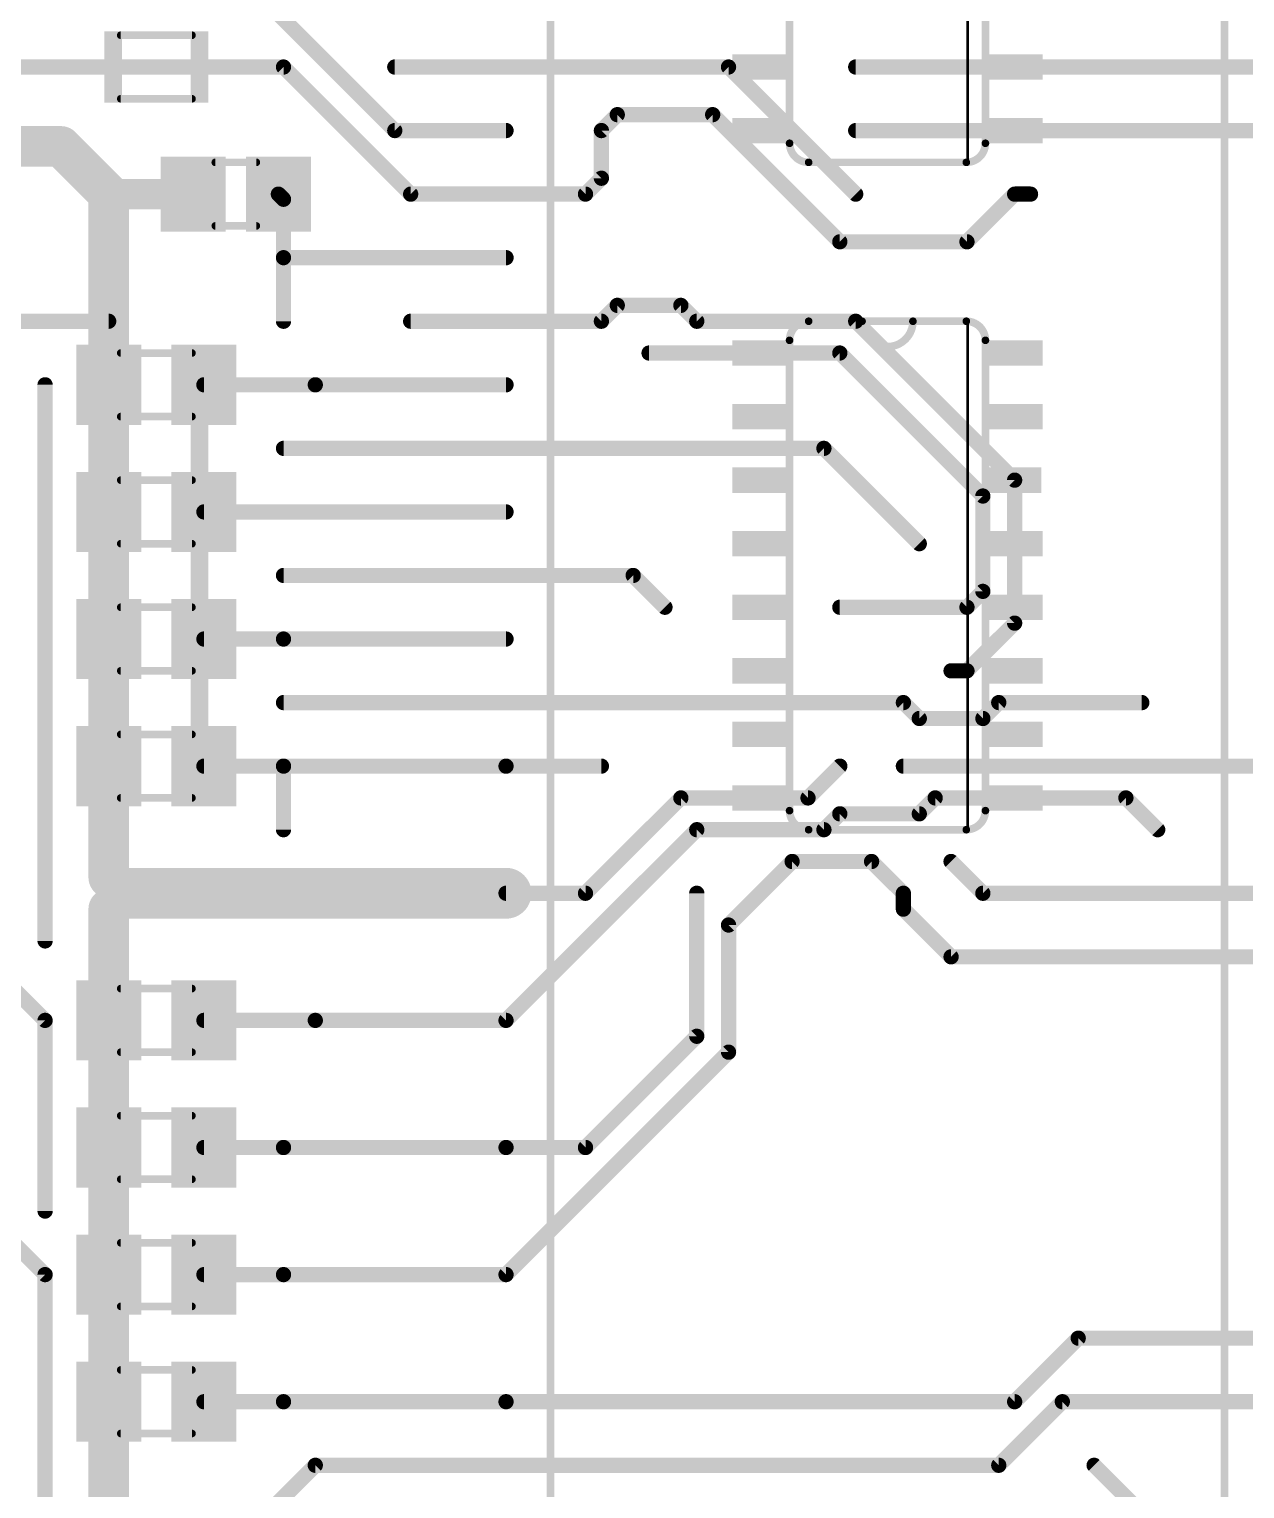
# Model space of a CAD drawing. Extents: x -0.33 to 4.26, y -0.1 to 5.53.
# Drawn here: x 1.975 to 2.931, y 3.494 to 4.642 of the extents above; entities that cross this region are included whole.
import ezdxf

# ---------------------------------------------------------------- set-up
doc = ezdxf.new("R2010")
doc.units = 0
for name, color, linetype in [('1', 22, 'CONTINUOUS'), ('21', 253, 'CONTINUOUS'), ('22', 253, 'CONTINUOUS'), ('51', 253, 'CONTINUOUS'), ('52', 253, 'CONTINUOUS')]:
    doc.layers.add(name, color=color, linetype=linetype)

# ---------------------------------------------------------------- blocks, each defined once
blk = doc.blocks.new('RECT')
blk.add_solid([(-0.5, -0.5), (0.5, -0.5), (-0.5, 0.5), (0.5, 0.5)])

msp = doc.modelspace()

# ---------------------------------------------------------------- linework, layer by layer
at = {"layer": '1'}
for points, const_width in [([(2.2625, 4.5625), (2.1625, 4.6625)], 0.012), ([(2.175, 4.6125), (1.9375, 4.6125)], 0.012), ([(2.275, 4.5125), (2.175, 4.6125)], 0.012), ([(2.525, 4.6125), (2.2625, 4.6125)], 0.012), ([(2.625, 4.5125), (2.525, 4.6125)], 0.012), ([(2.625, 4.6125), (3.0125, 4.6125)], 0.012), ([(2.4375, 4.575), (2.425, 4.5625)], 0.012), ([(2.5125, 4.575), (2.4375, 4.575)], 0.012), ([(2.6125, 4.475), (2.5125, 4.575)], 0.012), ([(2, 4.55), (1.925, 4.55)], 0.032), ([(2.0375, 4.5125), (2, 4.55)], 0.032), ([(2.35, 4.5625), (2.2625, 4.5625)], 0.012), ([(2.425, 4.5625), (2.425, 4.525)], 0.012), ([(2.625, 4.5625), (2.95, 4.5625)], 0.012), ([(2.0375, 4.4125), (2.0375, 4.5125)], 0.032), ([(2.104035, 4.5125), (2.0375, 4.5125)], 0.024), ([(2.425, 4.525), (2.4125, 4.5125)], 0.012), ([(2.175, 4.508465), (2.170965, 4.5125)], 0.012), ([(2.175, 4.4625), (2.175, 4.508465)], 0.012), ([(2.4125, 4.5125), (2.275, 4.5125)], 0.012), ([(2.75, 4.5125), (2.7125, 4.475)], 0.012), ([(2.7625, 4.5125), (2.75, 4.5125)], 0.012), ([(2.7125, 4.475), (2.6125, 4.475)], 0.012), ([(2.175, 4.4125), (2.175, 4.4625)], 0.012), ([(2.35, 4.4625), (2.175, 4.4625)], 0.012), ([(2.0375, 4.3625), (2.0375, 4.4125)], 0.032), ([(2.4375, 4.425), (2.425, 4.4125)], 0.012), ([(2.4875, 4.425), (2.4375, 4.425)], 0.012), ([(2.5, 4.4125), (2.4875, 4.425)], 0.012), ([(1.95, 4.4125), (2.0375, 4.4125)], 0.012), ([(2.425, 4.4125), (2.275, 4.4125)], 0.012), ([(2.625, 4.4125), (2.5, 4.4125)], 0.012), ([(2.75, 4.2875), (2.625, 4.4125)], 0.012), ([(2.6125, 4.3875), (2.4625, 4.3875)], 0.012), ([(2.6125, 4.3875), (2.725, 4.275)], 0.012), ([(2.037598, 4.3625), (2.037598, 4.2625)], 0.032), ([(1.9875, 3.925), (1.9875, 4.3625)], 0.012), ([(2.112402, 4.3625), (2.2, 4.3625)], 0.012), ([(2.2, 4.3625), (2.35, 4.3625)], 0.012), ([(2.175, 4.3125), (2.6, 4.3125)], 0.012), ([(2.6, 4.3125), (2.675, 4.2375)], 0.012), ([(2.75, 4.175), (2.75, 4.2875)], 0.012), ([(2.037598, 4.2625), (2.037598, 4.1625)], 0.032), ([(2.725, 4.275), (2.725, 4.2)], 0.012), ([(2.112402, 4.2625), (2.35, 4.2625)], 0.012), ([(2.175, 4.2125), (2.45, 4.2125)], 0.012), ([(2.45, 4.2125), (2.475, 4.1875)], 0.012), ([(2.725, 4.2), (2.7125, 4.1875)], 0.012), ([(2.7125, 4.1875), (2.6125, 4.1875)], 0.012), ([(2.7125, 4.1375), (2.75, 4.175)], 0.012), ([(2.037598, 4.1625), (2.037598, 4.0625)], 0.032), ([(2.175, 4.1625), (2.112402, 4.1625)], 0.012), ([(2.35, 4.1625), (2.175, 4.1625)], 0.012), ([(2.7, 4.1375), (2.7125, 4.1375)], 0.012), ([(2.175, 4.1125), (2.6625, 4.1125)], 0.012), ([(2.6625, 4.1125), (2.675, 4.1)], 0.012), ([(2.725, 4.1), (2.7375, 4.1125)], 0.012), ([(2.7375, 4.1125), (2.85, 4.1125)], 0.012), ([(2.675, 4.1), (2.725, 4.1)], 0.012), ([(2.037598, 4.0625), (2.037598, 3.974902)], 0.032), ([(2.175, 4.0625), (2.112402, 4.0625)], 0.012), ([(2.35, 4.0625), (2.175, 4.0625)], 0.012), ([(2.175, 4.0125), (2.175, 4.0625)], 0.012), ([(2.425, 4.0625), (2.35, 4.0625)], 0.012), ([(2.5875, 4.0375), (2.6125, 4.0625)], 0.012), ([(2.6625, 4.0625), (2.95, 4.0625)], 0.012), ([(2.4125, 3.9625), (2.4875, 4.0375)], 0.012), ([(2.4875, 4.0375), (2.5875, 4.0375)], 0.012), ([(2.675, 4.025), (2.6875, 4.0375)], 0.012), ([(2.6875, 4.0375), (2.8375, 4.0375)], 0.012), ([(2.8375, 4.0375), (2.8625, 4.0125)], 0.012), ([(2.6, 4.0125), (2.6125, 4.025)], 0.012), ([(2.6125, 4.025), (2.675, 4.025)], 0.012), ([(2.35, 3.8625), (2.5, 4.0125)], 0.012), ([(2.5, 4.0125), (2.6, 4.0125)], 0.012), ([(2.037598, 3.974902), (2.05, 3.9625)], 0.032), ([(2.525, 3.9375), (2.575, 3.9875)], 0.012), ([(2.575, 3.9875), (2.6375, 3.9875)], 0.012), ([(2.6375, 3.9875), (2.6625, 3.9625)], 0.012), ([(2.725, 3.9625), (2.7, 3.9875)], 0.012), ([(2.037598, 3.950098), (2.05, 3.9625)], 0.024), ([(2.05, 3.9625), (2.35, 3.9625)], 0.04), ([(2.037598, 3.8625), (2.037598, 3.950098)], 0.032), ([(2.35, 3.9625), (2.4125, 3.9625)], 0.012), ([(2.5, 3.85), (2.5, 3.9625)], 0.012), ([(2.6625, 3.9625), (2.6625, 3.95)], 0.012), ([(2.95, 3.9625), (2.725, 3.9625)], 0.012), ([(2.6625, 3.95), (2.7, 3.9125)], 0.012), ([(2.525, 3.8375), (2.525, 3.9375)], 0.012), ([(3, 3.9125), (2.7, 3.9125)], 0.012), ([(1.9875, 3.8625), (1.95, 3.9)], 0.012), ([(2.037598, 3.7625), (2.037598, 3.8625)], 0.032), ([(1.9875, 3.7125), (1.9875, 3.8625)], 0.012), ([(2.112402, 3.8625), (2.2, 3.8625)], 0.012), ([(2.2, 3.8625), (2.35, 3.8625)], 0.012), ([(2.4125, 3.7625), (2.5, 3.85)], 0.012), ([(2.35, 3.6625), (2.525, 3.8375)], 0.012), ([(2.037598, 3.6625), (2.037598, 3.7625)], 0.032), ([(2.112402, 3.7625), (2.175, 3.7625)], 0.012), ([(2.175, 3.7625), (2.35, 3.7625)], 0.012), ([(2.35, 3.7625), (2.4125, 3.7625)], 0.012), ([(1.95, 3.7), (1.9875, 3.6625)], 0.012), ([(2.037598, 3.5625), (2.037598, 3.6625)], 0.032), ([(1.9875, 3.6625), (1.9875, 3.3625)], 0.012), ([(2.112402, 3.6625), (2.175, 3.6625)], 0.012), ([(2.175, 3.6625), (2.35, 3.6625)], 0.012), ([(2.75, 3.5625), (2.8, 3.6125)], 0.012), ([(2.8, 3.6125), (3.0875, 3.6125)], 0.012), ([(2.037598, 3.5625), (2.037598, 3.4625)], 0.032), ([(2.112402, 3.5625), (2.175, 3.5625)], 0.012), ([(2.175, 3.5625), (2.35, 3.5625)], 0.012), ([(2.35, 3.5625), (2.75, 3.5625)], 0.012), ([(2.7375, 3.5125), (2.7875, 3.5625)], 0.012), ([(2.7875, 3.5625), (2.95, 3.5625)], 0.012), ([(2.15, 3.4625), (2.2, 3.5125)], 0.012), ([(2.2, 3.5125), (2.7375, 3.5125)], 0.012), ([(2.8125, 3.5125), (2.8625, 3.4625)], 0.012)]:
    msp.add_lwpolyline(points, dxfattribs=dict(at, const_width=const_width))
for points, const_width in [([(2.177121, 4.614621, 1), (2.172879, 4.610379)], 0.006), ([(2.175, 4.6095, 1), (2.175, 4.6155)], 0.006), ([(2.2625, 4.6155, 1), (2.2625, 4.6095)], 0.006), ([(2.527121, 4.614621, 1), (2.522879, 4.610379)], 0.006), ([(2.525, 4.6095, 1), (2.525, 4.6155)], 0.006), ([(2.625, 4.6155, 1), (2.625, 4.6095)], 0.006), ([(2.4375, 4.578, 1), (2.4375, 4.572)], 0.006), ([(2.439621, 4.572879, 1), (2.435379, 4.577121)], 0.006), ([(2.514621, 4.577121, 1), (2.510379, 4.572879)], 0.006), ([(2.5125, 4.572, 1), (2.5125, 4.578)], 0.006), ([(2.005657, 4.555657, 1), (1.994343, 4.544343)], 0.016), ([(2, 4.542, 1), (2, 4.558)], 0.016), ([(2.2625, 4.5655, 1), (2.2625, 4.5595)], 0.006), ([(2.260379, 4.560379, 1), (2.264621, 4.564621)], 0.006), ([(2.35, 4.5595, 1), (2.35, 4.5655)], 0.006), ([(2.428, 4.5625, 1), (2.422, 4.5625)], 0.006), ([(2.422879, 4.564621, 1), (2.427121, 4.560379)], 0.006), ([(2.625, 4.5655, 1), (2.625, 4.5595)], 0.006), ([(2.0455, 4.5125, 1), (2.0295, 4.5125)], 0.016), ([(2.031843, 4.506843, 1), (2.043157, 4.518157)], 0.016), ([(2.0375, 4.5185, 1), (2.0375, 4.5065)], 0.012), ([(2.104035, 4.5065, 1), (2.104035, 4.5185)], 0.012), ([(2.422, 4.525, 1), (2.428, 4.525)], 0.006), ([(2.427121, 4.522879, 1), (2.422879, 4.527121)], 0.006), ([(2.173086, 4.514621, 1), (2.168843, 4.510379)], 0.006), ([(2.178, 4.508465, 1), (2.172, 4.508465)], 0.006), ([(2.172879, 4.506343, 1), (2.177121, 4.510586)], 0.006), ([(2.275, 4.5155, 1), (2.275, 4.5095)], 0.006), ([(2.272879, 4.510379, 1), (2.277121, 4.514621)], 0.006), ([(2.410379, 4.514621, 1), (2.414621, 4.510379)], 0.006), ([(2.4125, 4.5095, 1), (2.4125, 4.5155)], 0.006), ([(2.622879, 4.510379, 1), (2.627121, 4.514621)], 0.006), ([(2.75, 4.5155, 1), (2.75, 4.5095)], 0.006), ([(2.752121, 4.510379, 1), (2.747879, 4.514621)], 0.006), ([(2.7625, 4.5095, 1), (2.7625, 4.5155)], 0.006), ([(2.6125, 4.478, 1), (2.6125, 4.472)], 0.006), ([(2.610379, 4.472879, 1), (2.614621, 4.477121)], 0.006), ([(2.710379, 4.477121, 1), (2.714621, 4.472879)], 0.006), ([(2.7125, 4.472, 1), (2.7125, 4.478)], 0.006), ([(2.178, 4.4625, 1), (2.172, 4.4625)], 0.006), ([(2.175, 4.4655, 1), (2.175, 4.4595)], 0.006), ([(2.35, 4.4595, 1), (2.35, 4.4655)], 0.006), ([(2.172, 4.4625, 1), (2.178, 4.4625)], 0.006), ([(2.0455, 4.4125, 1), (2.0295, 4.4125)], 0.016), ([(2.4375, 4.428, 1), (2.4375, 4.422)], 0.006), ([(2.439621, 4.422879, 1), (2.435379, 4.427121)], 0.006), ([(2.489621, 4.427121, 1), (2.485379, 4.422879)], 0.006), ([(2.4875, 4.422, 1), (2.4875, 4.428)], 0.006), ([(2.0295, 4.4125, 1), (2.0455, 4.4125)], 0.016), ([(2.0375, 4.4095, 1), (2.0375, 4.4155)], 0.006), ([(2.172, 4.4125, 1), (2.178, 4.4125)], 0.006), ([(2.275, 4.4155, 1), (2.275, 4.4095)], 0.006), ([(2.422879, 4.414621, 1), (2.427121, 4.410379)], 0.006), ([(2.425, 4.4095, 1), (2.425, 4.4155)], 0.006), ([(2.5, 4.4155, 1), (2.5, 4.4095)], 0.006), ([(2.497879, 4.410379, 1), (2.502121, 4.414621)], 0.006), ([(2.627121, 4.414621, 1), (2.622879, 4.410379)], 0.006), ([(2.625, 4.4095, 1), (2.625, 4.4155)], 0.006), ([(2.4625, 4.3905, 1), (2.4625, 4.3845)], 0.006), ([(2.614621, 4.389621, 1), (2.610379, 4.385379)], 0.006), ([(2.6125, 4.3845, 1), (2.6125, 4.3905)], 0.006), ([(2.045598, 4.3625, 1), (2.029598, 4.3625)], 0.016), ([(1.9905, 4.3625, 1), (1.9845, 4.3625)], 0.006), ([(2.0295, 4.3625, 1), (2.0455, 4.3625)], 0.016), ([(2.112402, 4.3655, 1), (2.112402, 4.3595)], 0.006), ([(2.2, 4.3655, 1), (2.2, 4.3595)], 0.006), ([(2.2, 4.3595, 1), (2.2, 4.3655)], 0.006), ([(2.35, 4.3595, 1), (2.35, 4.3655)], 0.006), ([(2.175, 4.3155, 1), (2.175, 4.3095)], 0.006), ([(2.602121, 4.314621, 1), (2.597879, 4.310379)], 0.006), ([(2.6, 4.3095, 1), (2.6, 4.3155)], 0.006), ([(2.753, 4.2875, 1), (2.747, 4.2875)], 0.006), ([(2.747879, 4.285379, 1), (2.752121, 4.289621)], 0.006), ([(2.045598, 4.2625, 1), (2.029598, 4.2625)], 0.016), ([(2.728, 4.275, 1), (2.722, 4.275)], 0.006), ([(2.722879, 4.272879, 1), (2.727121, 4.277121)], 0.006), ([(2.029598, 4.2625, 1), (2.045598, 4.2625)], 0.016), ([(2.112402, 4.2655, 1), (2.112402, 4.2595)], 0.006), ([(2.35, 4.2595, 1), (2.35, 4.2655)], 0.006), ([(2.672879, 4.235379, 1), (2.677121, 4.239621)], 0.006), ([(2.175, 4.2155, 1), (2.175, 4.2095)], 0.006), ([(2.452121, 4.214621, 1), (2.447879, 4.210379)], 0.006), ([(2.45, 4.2095, 1), (2.45, 4.2155)], 0.006), ([(2.722, 4.2, 1), (2.728, 4.2)], 0.006), ([(2.727121, 4.197879, 1), (2.722879, 4.202121)], 0.006), ([(2.472879, 4.185379, 1), (2.477121, 4.189621)], 0.006), ([(2.6125, 4.1905, 1), (2.6125, 4.1845)], 0.006), ([(2.710379, 4.189621, 1), (2.714621, 4.185379)], 0.006), ([(2.7125, 4.1845, 1), (2.7125, 4.1905)], 0.006), ([(2.752121, 4.172879, 1), (2.747879, 4.177121)], 0.006), ([(2.045598, 4.1625, 1), (2.029598, 4.1625)], 0.016), ([(2.029598, 4.1625, 1), (2.045598, 4.1625)], 0.016), ([(2.112402, 4.1655, 1), (2.112402, 4.1595)], 0.006), ([(2.175, 4.1655, 1), (2.175, 4.1595)], 0.006), ([(2.175, 4.1595, 1), (2.175, 4.1655)], 0.006), ([(2.35, 4.1595, 1), (2.35, 4.1655)], 0.006), ([(2.747, 4.175, 1), (2.753, 4.175)], 0.006), ([(2.7, 4.1405, 1), (2.7, 4.1345)], 0.006), ([(2.710379, 4.139621, 1), (2.714621, 4.135379)], 0.006), ([(2.7125, 4.1345, 1), (2.7125, 4.1405)], 0.006), ([(2.175, 4.1155, 1), (2.175, 4.1095)], 0.006), ([(2.664621, 4.114621, 1), (2.660379, 4.110379)], 0.006), ([(2.6625, 4.1095, 1), (2.6625, 4.1155)], 0.006), ([(2.7375, 4.1155, 1), (2.7375, 4.1095)], 0.006), ([(2.739621, 4.110379, 1), (2.735379, 4.114621)], 0.006), ([(2.85, 4.1095, 1), (2.85, 4.1155)], 0.006), ([(2.675, 4.103, 1), (2.675, 4.097)], 0.006), ([(2.672879, 4.097879, 1), (2.677121, 4.102121)], 0.006), ([(2.722879, 4.102121, 1), (2.727121, 4.097879)], 0.006), ([(2.725, 4.097, 1), (2.725, 4.103)], 0.006), ([(2.045598, 4.0625, 1), (2.029598, 4.0625)], 0.016), ([(2.029598, 4.0625, 1), (2.045598, 4.0625)], 0.016), ([(2.112402, 4.0655, 1), (2.112402, 4.0595)], 0.006), ([(2.175, 4.0655, 1), (2.175, 4.0595)], 0.006), ([(2.178, 4.0625, 1), (2.172, 4.0625)], 0.006), ([(2.175, 4.0595, 1), (2.175, 4.0655)], 0.006), ([(2.35, 4.0655, 1), (2.35, 4.0595)], 0.006), ([(2.35, 4.0595, 1), (2.35, 4.0655)], 0.006), ([(2.425, 4.0595, 1), (2.425, 4.0655)], 0.006), ([(2.614621, 4.060379, 1), (2.610379, 4.064621)], 0.006), ([(2.6625, 4.0655, 1), (2.6625, 4.0595)], 0.006), ([(2.4875, 4.0405, 1), (2.4875, 4.0345)], 0.006), ([(2.489621, 4.035379, 1), (2.485379, 4.039621)], 0.006), ([(2.585379, 4.039621, 1), (2.589621, 4.035379)], 0.006), ([(2.5875, 4.0345, 1), (2.5875, 4.0405)], 0.006), ([(2.6875, 4.0405, 1), (2.6875, 4.0345)], 0.006), ([(2.689621, 4.035379, 1), (2.685379, 4.039621)], 0.006), ([(2.839621, 4.039621, 1), (2.835379, 4.035379)], 0.006), ([(2.8375, 4.0345, 1), (2.8375, 4.0405)], 0.006), ([(2.6125, 4.028, 1), (2.6125, 4.022)], 0.006), ([(2.614621, 4.022879, 1), (2.610379, 4.027121)], 0.006), ([(2.675, 4.022, 1), (2.675, 4.028)], 0.006), ([(2.672879, 4.027121, 1), (2.677121, 4.022879)], 0.006), ([(2.172, 4.0125, 1), (2.178, 4.0125)], 0.006), ([(2.5, 4.0155, 1), (2.5, 4.0095)], 0.006), ([(2.502121, 4.010379, 1), (2.497879, 4.014621)], 0.006), ([(2.597879, 4.014621, 1), (2.602121, 4.010379)], 0.006), ([(2.6, 4.0095, 1), (2.6, 4.0155)], 0.006), ([(2.860379, 4.010379, 1), (2.864621, 4.014621)], 0.006), ([(2.043255, 3.980558, 1), (2.031942, 3.969245)], 0.016), ([(2.575, 3.9905, 1), (2.575, 3.9845)], 0.006), ([(2.577121, 3.985379, 1), (2.572879, 3.989621)], 0.006), ([(2.639621, 3.989621, 1), (2.635379, 3.985379)], 0.006), ([(2.6375, 3.9845, 1), (2.6375, 3.9905)], 0.006), ([(2.702121, 3.989621, 1), (2.697879, 3.985379)], 0.006), ([(2.029598, 3.974902, 1), (2.045598, 3.974902)], 0.016), ([(2.05, 3.9725, 1), (2.05, 3.9525)], 0.02), ([(2.044343, 3.956843, 1), (2.055657, 3.968157)], 0.016), ([(2.054243, 3.958257, 1), (2.045757, 3.966743)], 0.012), ([(2.35, 3.9525, 1), (2.35, 3.9725)], 0.02), ([(2.045598, 3.950098, 1), (2.029598, 3.950098)], 0.016), ([(2.35, 3.9655, 1), (2.35, 3.9595)], 0.006), ([(2.410379, 3.964621, 1), (2.414621, 3.960379)], 0.006), ([(2.4125, 3.9595, 1), (2.4125, 3.9655)], 0.006), ([(2.503, 3.9625, 1), (2.497, 3.9625)], 0.006), ([(2.6655, 3.9625, 1), (2.6595, 3.9625)], 0.006), ([(2.660379, 3.960379, 1), (2.664621, 3.964621)], 0.006), ([(2.725, 3.9655, 1), (2.725, 3.9595)], 0.006), ([(2.722879, 3.960379, 1), (2.727121, 3.964621)], 0.006), ([(2.033356, 3.954341, 1), (2.041841, 3.945856)], 0.012), ([(2.664621, 3.952121, 1), (2.660379, 3.947879)], 0.006), ([(2.6595, 3.95, 1), (2.6655, 3.95)], 0.006), ([(2.528, 3.9375, 1), (2.522, 3.9375)], 0.006), ([(2.522879, 3.939621, 1), (2.527121, 3.935379)], 0.006), ([(1.9845, 3.925, 1), (1.9905, 3.925)], 0.006), ([(2.7, 3.9155, 1), (2.7, 3.9095)], 0.006), ([(2.697879, 3.910379, 1), (2.702121, 3.914621)], 0.006), ([(2.045598, 3.8625, 1), (2.029598, 3.8625)], 0.016), ([(2.029598, 3.8625, 1), (2.045598, 3.8625)], 0.016), ([(1.9905, 3.8625, 1), (1.9845, 3.8625)], 0.006), ([(1.985379, 3.860379, 1), (1.989621, 3.864621)], 0.006), ([(2.112402, 3.8655, 1), (2.112402, 3.8595)], 0.006), ([(2.2, 3.8655, 1), (2.2, 3.8595)], 0.006), ([(2.2, 3.8595, 1), (2.2, 3.8655)], 0.006), ([(2.347879, 3.864621, 1), (2.352121, 3.860379)], 0.006), ([(2.35, 3.8595, 1), (2.35, 3.8655)], 0.006), ([(2.497, 3.85, 1), (2.503, 3.85)], 0.006), ([(2.502121, 3.847879, 1), (2.497879, 3.852121)], 0.006), ([(2.522, 3.8375, 1), (2.528, 3.8375)], 0.006), ([(2.527121, 3.835379, 1), (2.522879, 3.839621)], 0.006), ([(2.045598, 3.7625, 1), (2.029598, 3.7625)], 0.016), ([(2.029598, 3.7625, 1), (2.045598, 3.7625)], 0.016), ([(2.112402, 3.7655, 1), (2.112402, 3.7595)], 0.006), ([(2.175, 3.7655, 1), (2.175, 3.7595)], 0.006), ([(2.175, 3.7595, 1), (2.175, 3.7655)], 0.006), ([(2.35, 3.7655, 1), (2.35, 3.7595)], 0.006), ([(2.35, 3.7595, 1), (2.35, 3.7655)], 0.006), ([(2.410379, 3.764621, 1), (2.414621, 3.760379)], 0.006), ([(2.4125, 3.7595, 1), (2.4125, 3.7655)], 0.006), ([(1.9845, 3.7125, 1), (1.9905, 3.7125)], 0.006), ([(2.045598, 3.6625, 1), (2.029598, 3.6625)], 0.016), ([(1.9905, 3.6625, 1), (1.9845, 3.6625)], 0.006), ([(1.985379, 3.660379, 1), (1.989621, 3.664621)], 0.006), ([(2.029598, 3.6625, 1), (2.045598, 3.6625)], 0.016), ([(2.112402, 3.6655, 1), (2.112402, 3.6595)], 0.006), ([(2.175, 3.6655, 1), (2.175, 3.6595)], 0.006), ([(2.175, 3.6595, 1), (2.175, 3.6655)], 0.006), ([(2.347879, 3.664621, 1), (2.352121, 3.660379)], 0.006), ([(2.35, 3.6595, 1), (2.35, 3.6655)], 0.006), ([(2.8, 3.6155, 1), (2.8, 3.6095)], 0.006), ([(2.802121, 3.610379, 1), (2.797879, 3.614621)], 0.006), ([(2.045598, 3.5625, 1), (2.029598, 3.5625)], 0.016), ([(2.029598, 3.5625, 1), (2.045598, 3.5625)], 0.016), ([(2.112402, 3.5655, 1), (2.112402, 3.5595)], 0.006), ([(2.175, 3.5655, 1), (2.175, 3.5595)], 0.006), ([(2.175, 3.5595, 1), (2.175, 3.5655)], 0.006), ([(2.35, 3.5655, 1), (2.35, 3.5595)], 0.006), ([(2.35, 3.5595, 1), (2.35, 3.5655)], 0.006), ([(2.747879, 3.564621, 1), (2.752121, 3.560379)], 0.006), ([(2.75, 3.5595, 1), (2.75, 3.5655)], 0.006), ([(2.7875, 3.5655, 1), (2.7875, 3.5595)], 0.006), ([(2.789621, 3.560379, 1), (2.785379, 3.564621)], 0.006), ([(2.2, 3.5155, 1), (2.2, 3.5095)], 0.006), ([(2.202121, 3.510379, 1), (2.197879, 3.514621)], 0.006), ([(2.735379, 3.514621, 1), (2.739621, 3.510379)], 0.006), ([(2.7375, 3.5095, 1), (2.7375, 3.5155)], 0.006), ([(2.814621, 3.514621, 1), (2.810379, 3.510379)], 0.006)]:
    msp.add_lwpolyline(points, format="xyb", dxfattribs=dict(at, const_width=const_width))
at = {"layer": '21', "const_width": 0.006}
for points in [[(2.385, 5.0125), (2.385, 3.0125)], [(2.915, 3.0125), (2.915, 5.0125)]]:
    msp.add_lwpolyline(points, dxfattribs=at)
at = {"layer": '22'}
for points, const_width in [([(2.713, 4.9375), (2.713, 4.5375)], 0.002), ([(2.573, 4.5525), (2.573, 4.9225)], 0.006), ([(2.727, 4.9225), (2.727, 4.5525)], 0.006), ([(2.712, 4.5375), (2.588, 4.5375)], 0.006), ([(2.588, 4.4125), (2.63, 4.4125)], 0.006), ([(2.63, 4.4125), (2.67, 4.4125)], 0.006), ([(2.67, 4.4125), (2.712, 4.4125)], 0.006), ([(2.713, 4.4125), (2.713, 4.0125)], 0.002), ([(2.573, 4.0275), (2.573, 4.3975)], 0.006), ([(2.727, 4.3975), (2.727, 4.0275)], 0.006), ([(2.712, 4.0125), (2.588, 4.0125)], 0.006)]:
    msp.add_lwpolyline(points, dxfattribs=dict(at, const_width=const_width))
for points, const_width in [([(2.573, 4.5525, 0.414214), (2.588, 4.5375)], 0.006), ([(2.5745, 4.5525, 1), (2.5715, 4.5525)], 0.003), ([(2.5715, 4.5525, 1), (2.5745, 4.5525)], 0.003), ([(2.712, 4.5375, 0.414214), (2.727, 4.5525)], 0.006), ([(2.7285, 4.5525, 1), (2.7255, 4.5525)], 0.003), ([(2.7255, 4.5525, 1), (2.7285, 4.5525)], 0.003), ([(2.588, 4.539, 1), (2.588, 4.536)], 0.003), ([(2.588, 4.536, 1), (2.588, 4.539)], 0.003), ([(2.712, 4.539, 1), (2.712, 4.536)], 0.003), ([(2.712, 4.536, 1), (2.712, 4.539)], 0.003), ([(2.7125, 4.5375, 1), (2.7135, 4.5375)], 0.001), ([(2.588, 4.4125, 0.414214), (2.573, 4.3975)], 0.006), ([(2.588, 4.414, 1), (2.588, 4.411)], 0.003), ([(2.588, 4.411, 1), (2.588, 4.414)], 0.003), ([(2.63, 4.414, 1), (2.63, 4.411)], 0.003), ([(2.63, 4.4125, 1), (2.67, 4.4125)], 0.006), ([(2.6315, 4.4125, 1), (2.6285, 4.4125)], 0.003), ([(2.63, 4.411, 1), (2.63, 4.414)], 0.003), ([(2.67, 4.414, 1), (2.67, 4.411)], 0.003), ([(2.6715, 4.4125, 1), (2.6685, 4.4125)], 0.003), ([(2.67, 4.411, 1), (2.67, 4.414)], 0.003), ([(2.727, 4.3975, 0.414214), (2.712, 4.4125)], 0.006), ([(2.712, 4.414, 1), (2.712, 4.411)], 0.003), ([(2.712, 4.411, 1), (2.712, 4.414)], 0.003), ([(2.7135, 4.4125, 1), (2.7125, 4.4125)], 0.001), ([(2.5745, 4.3975, 1), (2.5715, 4.3975)], 0.003), ([(2.5715, 4.3975, 1), (2.5745, 4.3975)], 0.003), ([(2.7285, 4.3975, 1), (2.7255, 4.3975)], 0.003), ([(2.7255, 4.3975, 1), (2.7285, 4.3975)], 0.003), ([(2.573, 4.0275, 0.414214), (2.588, 4.0125)], 0.006), ([(2.5745, 4.0275, 1), (2.5715, 4.0275)], 0.003), ([(2.712, 4.0125, 0.414214), (2.727, 4.0275)], 0.006), ([(2.7285, 4.0275, 1), (2.7255, 4.0275)], 0.003), ([(2.5715, 4.0275, 1), (2.5745, 4.0275)], 0.003), ([(2.7255, 4.0275, 1), (2.7285, 4.0275)], 0.003), ([(2.588, 4.014, 1), (2.588, 4.011)], 0.003), ([(2.588, 4.011, 1), (2.588, 4.014)], 0.003), ([(2.712, 4.014, 1), (2.712, 4.011)], 0.003), ([(2.712, 4.011, 1), (2.712, 4.014)], 0.003), ([(2.7125, 4.0125, 1), (2.7135, 4.0125)], 0.001)]:
    msp.add_lwpolyline(points, format="xyb", dxfattribs=dict(at, const_width=const_width))
at = {"layer": '51', "const_width": 0.006}
for points in [[(2.121358, 4.5375), (2.153642, 4.5375)], [(2.121358, 4.4875), (2.153642, 4.4875)], [(2.047, 4.3875), (2.103, 4.3875)], [(2.047, 4.3375), (2.103, 4.3375)], [(2.047, 4.2875), (2.103, 4.2875)], [(2.047, 4.2375), (2.103, 4.2375)], [(2.047, 4.1875), (2.103, 4.1875)], [(2.047, 4.1375), (2.103, 4.1375)], [(2.047, 4.0875), (2.103, 4.0875)], [(2.047, 4.0375), (2.103, 4.0375)], [(2.047, 3.8875), (2.103, 3.8875)], [(2.047, 3.8375), (2.103, 3.8375)], [(2.047, 3.7875), (2.103, 3.7875)], [(2.047, 3.7375), (2.103, 3.7375)], [(2.047, 3.6875), (2.103, 3.6875)], [(2.047, 3.6375), (2.103, 3.6375)], [(2.047, 3.5875), (2.103, 3.5875)], [(2.047, 3.5375), (2.103, 3.5375)]]:
    msp.add_lwpolyline(points, dxfattribs=at)
at = {"layer": '51', "const_width": 0.003}
for points in [[(2.121358, 4.539, 1), (2.121358, 4.536)], [(2.153642, 4.536, 1), (2.153642, 4.539)], [(2.121358, 4.489, 1), (2.121358, 4.486)], [(2.153642, 4.486, 1), (2.153642, 4.489)], [(2.047, 4.389, 1), (2.047, 4.386)], [(2.103, 4.386, 1), (2.103, 4.389)], [(2.047, 4.339, 1), (2.047, 4.336)], [(2.103, 4.336, 1), (2.103, 4.339)], [(2.047, 4.289, 1), (2.047, 4.286)], [(2.103, 4.286, 1), (2.103, 4.289)], [(2.047, 4.239, 1), (2.047, 4.236)], [(2.103, 4.236, 1), (2.103, 4.239)], [(2.047, 4.189, 1), (2.047, 4.186)], [(2.103, 4.186, 1), (2.103, 4.189)], [(2.047, 4.139, 1), (2.047, 4.136)], [(2.103, 4.136, 1), (2.103, 4.139)], [(2.047, 4.089, 1), (2.047, 4.086)], [(2.103, 4.086, 1), (2.103, 4.089)], [(2.047, 4.039, 1), (2.047, 4.036)], [(2.103, 4.036, 1), (2.103, 4.039)], [(2.047, 3.889, 1), (2.047, 3.886)], [(2.103, 3.886, 1), (2.103, 3.889)], [(2.047, 3.839, 1), (2.047, 3.836)], [(2.103, 3.836, 1), (2.103, 3.839)], [(2.047, 3.789, 1), (2.047, 3.786)], [(2.103, 3.786, 1), (2.103, 3.789)], [(2.047, 3.739, 1), (2.047, 3.736)], [(2.103, 3.736, 1), (2.103, 3.739)], [(2.047, 3.689, 1), (2.047, 3.686)], [(2.103, 3.686, 1), (2.103, 3.689)], [(2.047, 3.639, 1), (2.047, 3.636)], [(2.103, 3.636, 1), (2.103, 3.639)], [(2.047, 3.589, 1), (2.047, 3.586)], [(2.103, 3.586, 1), (2.103, 3.589)], [(2.047, 3.539, 1), (2.047, 3.536)], [(2.103, 3.536, 1), (2.103, 3.539)]]:
    msp.add_lwpolyline(points, format="xyb", dxfattribs=at)
at = {"layer": '52', "const_width": 0.006}
for points in [[(2.103, 4.6375), (2.047, 4.6375)], [(2.103, 4.5875), (2.047, 4.5875)], [(2.047, 4.3375), (2.103, 4.3375)], [(2.047, 4.2875), (2.103, 4.2875)], [(2.103, 4.2375), (2.047, 4.2375)], [(2.103, 4.1875), (2.047, 4.1875)], [(2.047, 4.1375), (2.103, 4.1375)], [(2.047, 4.0875), (2.103, 4.0875)]]:
    msp.add_lwpolyline(points, dxfattribs=at)
at = {"layer": '52', "const_width": 0.003}
for points in [[(2.047, 4.639, 1), (2.047, 4.636)], [(2.103, 4.636, 1), (2.103, 4.639)], [(2.047, 4.589, 1), (2.047, 4.586)], [(2.103, 4.586, 1), (2.103, 4.589)], [(2.047, 4.339, 1), (2.047, 4.336)], [(2.103, 4.336, 1), (2.103, 4.339)], [(2.047, 4.289, 1), (2.047, 4.286)], [(2.103, 4.286, 1), (2.103, 4.289)], [(2.047, 4.239, 1), (2.047, 4.236)], [(2.103, 4.236, 1), (2.103, 4.239)], [(2.047, 4.189, 1), (2.047, 4.186)], [(2.103, 4.186, 1), (2.103, 4.189)], [(2.047, 4.139, 1), (2.047, 4.136)], [(2.103, 4.136, 1), (2.103, 4.139)], [(2.047, 4.089, 1), (2.047, 4.086)], [(2.103, 4.086, 1), (2.103, 4.089)]]:
    msp.add_lwpolyline(points, format="xyb", dxfattribs=at)

# ---------------------------------------------------------------- block references
at = {"layer": '1', "xscale": 0.051181, "yscale": 0.059055}
for p in [(2.104035, 4.5125), (2.170965, 4.5125)]:
    msp.add_blockref('RECT', p, dxfattribs=at)
at = {"layer": '1', "xscale": 0.051181, "yscale": 0.062992, "rotation": 180}
for p in [(2.037598, 4.3625), (2.112402, 4.3625), (2.037598, 4.2625), (2.112402, 4.2625), (2.037598, 4.1625), (2.112402, 4.1625), (2.037598, 4.0625), (2.112402, 4.0625), (2.037598, 3.8625), (2.112402, 3.8625), (2.037598, 3.7625), (2.112402, 3.7625), (2.037598, 3.6625), (2.112402, 3.6625), (2.037598, 3.5625), (2.112402, 3.5625)]:
    msp.add_blockref('RECT', p, dxfattribs=at)
at = {"layer": '51', "xscale": 0.025591, "yscale": 0.055118}
for p in [(2.108295, 4.512559), (2.166295, 4.512559)]:
    msp.add_blockref('RECT', p, dxfattribs=at)
at = {"layer": '51', "xscale": 0.014, "yscale": 0.056, "rotation": 180}
for p in [(2.041, 4.3625), (2.109, 4.3625), (2.041, 4.2625), (2.109, 4.2625), (2.041, 4.1625), (2.109, 4.1625), (2.041, 4.0625), (2.109, 4.0625), (2.041, 3.8625), (2.109, 3.8625), (2.041, 3.7625), (2.109, 3.7625), (2.041, 3.6625), (2.109, 3.6625), (2.041, 3.5625), (2.109, 3.5625)]:
    msp.add_blockref('RECT', p, dxfattribs=at)
at = {"layer": '52', "xscale": 0.014, "yscale": 0.056}
for p in [(2.041, 4.6125), (2.109, 4.6125), (2.041, 4.2125), (2.109, 4.2125)]:
    msp.add_blockref('RECT', p, dxfattribs=at)
at = {"layer": '52'}
for p, xscale, yscale, rotation in [((2.5505, 4.6125), 0.02, 0.045, 270), ((2.7495, 4.6125), 0.02, 0.045, 270), ((2.5505, 4.5625), 0.02, 0.045, 270), ((2.7495, 4.5625), 0.02, 0.045, 270), ((2.5505, 4.3875), 0.02, 0.045, 270), ((2.7495, 4.3875), 0.02, 0.045, 270), ((2.041, 4.3125), 0.014, 0.056, 180), ((2.109, 4.3125), 0.014, 0.056, 180), ((2.5505, 4.3375), 0.02, 0.045, 270), ((2.7495, 4.3375), 0.02, 0.045, 270), ((2.5505, 4.2875), 0.02, 0.045, 270), ((2.7485, 4.2875), 0.02, 0.045, 270), ((2.5505, 4.2375), 0.02, 0.045, 270), ((2.7495, 4.2375), 0.02, 0.045, 270), ((2.5505, 4.1875), 0.02, 0.045, 270), ((2.7495, 4.1875), 0.02, 0.045, 270), ((2.5505, 4.1375), 0.02, 0.045, 270), ((2.7495, 4.1375), 0.02, 0.045, 270), ((2.041, 4.1125), 0.014, 0.056, 180), ((2.109, 4.1125), 0.014, 0.056, 180), ((2.5505, 4.0875), 0.02, 0.045, 270), ((2.7495, 4.0875), 0.02, 0.045, 270), ((2.5505, 4.0375), 0.02, 0.045, 270), ((2.7495, 4.0375), 0.02, 0.045, 270)]:
    msp.add_blockref('RECT', p, dxfattribs=dict(at, xscale=xscale, yscale=yscale, rotation=rotation))

doc.saveas('drawing.dxf')
